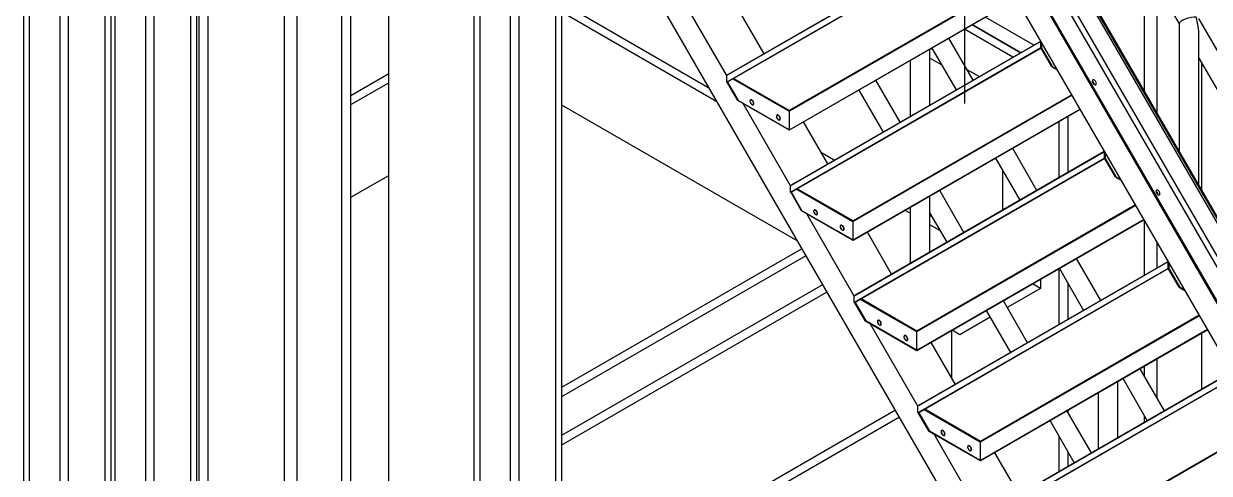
# Model space of a CAD drawing. Header units: inches. Extents: x -1490 to 2215, y -1057 to 1547.
# Drawn here: x 2025.9 to 2105, y -739.7 to -709.7 of the extents above; entities that cross this region are included whole.
import ezdxf

# ---------------------------------------------------------------- set-up
doc = ezdxf.new("R2010")
doc.units = ezdxf.units.IN
doc.header["$MEASUREMENT"] = 0

msp = doc.modelspace()

# ---------------------------------------------------------------- linework, layer by layer
at = {"color": 7, "linetype": 'Continuous', "lineweight": 25}
for p, q in [((2025.94, -790.239), (2025.94, -644.882)), ((2026.336, -790.394), (2026.336, -645.111)), ((2031.378, -793.305), (2031.378, -648.021)), ((2031.774, -793.533), (2031.774, -648.25)), ((2028.369, -791.568), (2028.369, -649.432)), ((2028.935, -791.894), (2028.935, -649.432)), ((2140.638, -783.786), (2070.123, -661.649)), ((2140.758, -783.717), (2070.219, -661.541)), ((2140.806, -783.689), (2070.248, -661.479)), ((2055.992, -807.588), (2055.992, -662.231)), ((2056.388, -807.743), (2056.388, -662.46)), ((2139.355, -784.527), (2068.941, -662.566)), ((2139.669, -784.346), (2069.196, -662.282)), ((2138.306, -785.133), (2068.783, -664.716)), ((2138.354, -785.105), (2068.812, -664.653)), ((2138.372, -785.095), (2068.816, -664.62)), ((2050.286, -810.882), (2050.286, -665.525)), ((2061.43, -810.653), (2061.43, -665.37)), ((2061.826, -810.882), (2061.826, -665.599)), ((2137.069, -785.847), (2067.546, -665.43)), ((2058.421, -808.916), (2058.421, -666.78)), ((2058.987, -809.243), (2058.987, -666.78)), ((2047.158, -831.732), (2047.158, -674.375)), ((2047.763, -832.081), (2047.763, -674.724)), ((2032.042, -793.688), (2032.042, -676.514)), ((2038.248, -825.38), (2038.248, -679.136)), ((2037.084, -824.708), (2037.084, -679.425)), ((2037.48, -824.936), (2037.48, -679.653)), ((2037.644, -825.031), (2037.644, -679.485)), ((2034.075, -822.971), (2034.075, -680.835)), ((2034.641, -823.297), (2034.641, -680.835)), ((2043.332, -829.523), (2043.332, -686.182)), ((2044.181, -830.013), (2044.181, -686.182)), ((2091.797, -690.296), (2103.018, -709.73)), ((2119.129, -796.207), (2061.826, -696.954)), ((2089.494, -703.56), (2072.873, -713.155)), ((2089.506, -703.533), (2072.885, -713.128)), ((2089.535, -703.971), (2072.832, -713.613)), ((2089.556, -703.983), (2072.853, -713.625)), ((2100.695, -714.216), (2100.695, -705.708)), ((2072.84, -713.174), (2069.671, -707.684)), ((2091.6, -707.094), (2077.008, -715.518)), ((2091.621, -707.13), (2077.028, -715.554)), ((2101.544, -715.685), (2101.544, -707.178)), ((2071.685, -714.03), (2061.826, -708.339)), ((2092.157, -708.058), (2076.987, -716.816)), ((2092.167, -708.076), (2077.008, -716.828)), ((2072.215, -714.949), (2061.826, -708.951)), ((2075.332, -711.716), (2073.714, -708.914)), ((2090.1, -709.27), (2093.335, -711.137)), ((2091.921, -711.954), (2088.686, -710.086)), ((2089.216, -709.78), (2092.451, -711.648)), ((2092.451, -711.648), (2089.216, -709.78)), ((2103.018, -709.711), (2103.018, -718.238)), ((2116.322, -730.144), (2104.323, -709.361)), ((2093.744, -710.921), (2077.123, -720.516)), ((2093.756, -710.894), (2077.135, -720.489)), ((2089.277, -713.48), (2087.659, -710.679)), ((2093.785, -710.897), (2093.744, -710.921)), ((2093.785, -711.332), (2093.785, -710.897)), ((2093.801, -710.906), (2093.785, -710.897)), ((2093.785, -710.897), (2093.785, -710.897)), ((2093.806, -711.344), (2093.806, -710.914)), ((2093.806, -710.933), (2093.814, -710.928)), ((2104.333, -720.516), (2104.333, -710.47)), ((2093.785, -711.332), (2077.082, -720.975)), ((2093.806, -711.344), (2077.103, -720.986)), ((2086.392, -715.146), (2086.392, -711.41)), ((2086.597, -711.468), (2086.444, -711.38)), ((2086.521, -711.336), (2088.138, -714.138)), ((2093.806, -711.344), (2093.785, -711.332)), ((2093.806, -711.355), (2093.826, -711.343)), ((2093.806, -711.344), (2093.806, -711.355)), ((2094.513, -712.579), (2093.806, -711.355)), ((2093.826, -710.95), (2093.826, -711.343)), ((2093.826, -711.343), (2094.534, -712.567)), ((2085.077, -712.17), (2085.077, -715.905)), ((2087.162, -712.448), (2086.392, -712.003)), ((2104.333, -712.008), (2115.553, -731.442)), ((2104.521, -720.841), (2104.521, -712.334)), ((2047.763, -714.497), (2050.286, -713.041)), ((2072.873, -713.155), (2072.832, -713.178)), ((2072.832, -713.613), (2072.832, -713.178)), ((2089.679, -713.248), (2088.874, -712.783)), ((2094.534, -712.567), (2094.513, -712.579)), ((2094.513, -712.579), (2094.894, -712.799)), ((2094.534, -712.567), (2094.874, -712.764)), ((2047.763, -715.11), (2050.286, -713.653)), ((2072.853, -713.625), (2072.832, -713.613)), ((2072.873, -713.624), (2072.894, -713.612)), ((2072.873, -713.624), (2072.873, -713.613)), ((2073.58, -714.849), (2072.873, -713.624)), ((2072.894, -713.612), (2072.894, -713.601)), ((2072.894, -713.612), (2073.601, -714.837)), ((2073.25, -713.396), (2076.987, -715.554)), ((2077.008, -715.518), (2073.291, -713.372)), ((2084.405, -716.293), (2082.787, -713.491)), ((2097.269, -713.636), (2097.239, -713.654)), ((2097.291, -713.671), (2097.258, -713.69)), ((2073.601, -714.837), (2073.58, -714.849)), ((2076.967, -716.804), (2073.58, -714.849)), ((2076.987, -716.792), (2073.601, -714.837)), ((2095.85, -714.455), (2081.258, -722.879)), ((2095.871, -714.491), (2081.278, -722.915)), ((2081.648, -714.149), (2083.266, -716.95)), ((2077.581, -724.243), (2061.826, -715.148)), ((2077.09, -720.535), (2073.921, -715.045)), ((2077.028, -715.554), (2076.987, -715.577)), ((2076.987, -715.554), (2076.987, -716.792)), ((2096.407, -715.42), (2081.237, -724.177)), ((2096.417, -715.437), (2081.258, -724.189)), ((2079.582, -719.077), (2077.964, -716.276)), ((2095.007, -719.987), (2095.007, -716.252)), ((2095.611, -719.638), (2095.611, -715.903)), ((2076.967, -716.804), (2076.987, -716.792)), ((2076.987, -716.792), (2076.987, -716.816)), ((2077.008, -716.828), (2076.987, -716.816)), ((2093.527, -720.841), (2091.909, -718.04)), ((2080.004, -718.833), (2079.159, -718.345)), ((2098.035, -718.693), (2081.332, -728.336)), ((2098.056, -718.705), (2081.353, -728.348)), ((2097.994, -718.282), (2081.373, -727.877)), ((2098.006, -718.255), (2081.385, -727.851)), ((2090.771, -718.697), (2092.388, -721.499)), ((2098.035, -718.258), (2097.994, -718.282)), ((2098.035, -718.693), (2098.035, -718.258)), ((2098.051, -718.267), (2098.035, -718.258)), ((2098.035, -718.258), (2098.035, -718.258)), ((2098.056, -718.705), (2098.035, -718.693)), ((2098.056, -718.705), (2098.056, -718.275)), ((2098.056, -718.294), (2098.064, -718.289)), ((2098.056, -718.716), (2098.076, -718.704)), ((2098.056, -718.705), (2098.056, -718.716)), ((2098.763, -719.941), (2098.056, -718.716)), ((2098.076, -718.311), (2098.076, -718.704)), ((2098.076, -718.704), (2098.784, -719.929)), ((2091.231, -719.494), (2091.231, -722.167)), ((2047.763, -721.306), (2050.286, -719.85)), ((2098.784, -719.929), (2098.763, -719.941)), ((2098.763, -719.941), (2099.144, -720.161)), ((2098.784, -719.929), (2099.124, -720.125)), ((2077.123, -720.516), (2077.082, -720.54)), ((2077.082, -720.975), (2077.082, -720.54)), ((2077.103, -720.986), (2077.082, -720.975)), ((2077.123, -720.985), (2077.144, -720.973)), ((2077.123, -720.985), (2077.123, -720.975)), ((2077.83, -722.21), (2077.123, -720.985)), ((2077.144, -720.973), (2077.144, -720.963)), ((2077.144, -720.973), (2077.851, -722.198)), ((2077.5, -720.757), (2081.237, -722.915)), ((2081.258, -722.879), (2077.541, -720.733)), ((2088.655, -723.654), (2087.037, -720.853)), ((2101.519, -720.998), (2101.489, -721.015)), ((2101.541, -721.032), (2101.508, -721.051)), ((2085.077, -721.984), (2085.077, -725.719)), ((2100.1, -721.816), (2085.508, -730.241)), ((2100.121, -721.852), (2085.528, -730.276)), ((2086.392, -724.96), (2086.392, -721.225)), ((2077.851, -722.198), (2077.83, -722.21)), ((2081.217, -724.165), (2077.83, -722.21)), ((2081.237, -724.153), (2077.851, -722.198)), ((2081.34, -727.896), (2078.171, -722.407)), ((2085.077, -722.374), (2084.739, -722.179)), ((2100.657, -722.781), (2085.487, -731.538)), ((2100.667, -722.799), (2085.508, -731.55)), ((2086.392, -722.365), (2087.516, -724.311)), ((2086.527, -722.598), (2086.392, -722.521)), ((2081.278, -722.915), (2081.237, -722.938)), ((2081.237, -722.915), (2081.237, -724.153)), ((2087.057, -723.517), (2086.392, -723.133)), ((2100.695, -726.518), (2100.695, -722.847)), ((2081.217, -724.165), (2081.237, -724.153)), ((2081.237, -724.153), (2081.237, -724.177)), ((2081.258, -724.189), (2081.237, -724.177)), ((2083.832, -726.438), (2082.214, -723.637)), ((2101.544, -726.028), (2101.544, -724.317)), ((2061.826, -733.984), (2077.86, -724.727)), ((2061.826, -734.596), (2078.126, -725.187)), ((2102.244, -725.643), (2085.623, -735.238)), ((2102.256, -725.617), (2085.635, -735.212)), ((2097.777, -728.203), (2096.159, -725.401)), ((2102.285, -725.619), (2102.244, -725.643)), ((2102.285, -726.054), (2102.285, -725.619)), ((2102.301, -725.629), (2102.285, -725.619)), ((2102.285, -725.619), (2102.285, -725.619)), ((2102.306, -726.066), (2102.306, -725.637)), ((2102.306, -725.655), (2102.314, -725.65)), ((2102.326, -725.672), (2102.326, -726.065)), ((2102.285, -726.054), (2085.582, -735.697)), ((2102.306, -726.066), (2085.603, -735.709)), ((2095.007, -729.802), (2095.007, -726.067)), ((2095.021, -726.059), (2096.638, -728.86)), ((2102.306, -726.066), (2102.285, -726.054)), ((2102.306, -726.077), (2102.326, -726.065)), ((2102.306, -726.066), (2102.306, -726.077)), ((2103.013, -727.302), (2102.306, -726.077)), ((2102.326, -726.065), (2103.034, -727.29)), ((2061.826, -737.184), (2079.246, -727.128)), ((2093.755, -727.384), (2091.545, -728.66)), ((2093.755, -727.384), (2093.24, -727.086)), ((2093.755, -726.789), (2093.755, -727.384)), ((2095.611, -729.453), (2095.611, -727.082)), ((2103.034, -727.29), (2103.013, -727.302)), ((2103.013, -727.302), (2103.394, -727.522)), ((2103.034, -727.29), (2103.374, -727.486)), ((2061.826, -737.838), (2079.529, -727.617)), ((2081.373, -727.877), (2081.332, -727.901)), ((2081.332, -728.336), (2081.332, -727.901)), ((2081.353, -728.348), (2081.332, -728.336)), ((2081.373, -728.347), (2081.394, -728.335)), ((2081.373, -728.347), (2081.373, -728.336)), ((2081.394, -728.335), (2081.394, -728.324)), ((2081.394, -728.335), (2082.101, -729.559)), ((2081.75, -728.118), (2085.487, -730.276)), ((2085.508, -730.241), (2081.791, -728.095)), ((2092.905, -731.015), (2091.287, -728.214)), ((2082.08, -729.571), (2081.373, -728.347)), ((2090.148, -728.871), (2091.766, -731.673)), ((2082.101, -729.559), (2082.08, -729.571)), ((2085.467, -731.526), (2082.08, -729.571)), ((2085.487, -731.515), (2082.101, -729.559)), ((2085.59, -735.258), (2082.421, -729.768)), ((2090.406, -729.317), (2088.388, -730.482)), ((2104.35, -729.178), (2089.758, -737.602)), ((2104.371, -729.213), (2089.778, -737.637)), ((2085.528, -730.276), (2085.487, -730.3)), ((2085.487, -730.276), (2085.487, -731.515)), ((2087.844, -733.387), (2087.844, -730.202)), ((2088.388, -730.482), (2087.873, -730.185)), ((2104.907, -730.142), (2089.737, -738.899)), ((2104.917, -730.16), (2089.758, -738.911)), ((2104.521, -734.124), (2104.521, -730.389)), ((2088.082, -733.799), (2086.464, -730.998)), ((2085.467, -731.526), (2085.487, -731.515)), ((2085.487, -731.515), (2085.487, -731.538)), ((2085.508, -731.55), (2085.487, -731.538)), ((2101.544, -734.727), (2101.544, -732.107)), ((2106.494, -733.004), (2089.873, -742.6)), ((2106.506, -732.978), (2089.885, -742.573)), ((2102.027, -735.564), (2100.409, -732.762)), ((2100.695, -733.258), (2100.695, -732.597)), ((2087.821, -733.348), (2087.844, -733.335)), ((2106.535, -733.416), (2089.832, -743.058)), ((2106.556, -733.427), (2089.853, -743.07)), ((2098.927, -737.353), (2098.927, -733.618)), ((2099.271, -733.42), (2100.888, -736.221)), ((2097.612, -734.377), (2097.612, -738.112)), ((2085.623, -735.238), (2085.582, -735.262)), ((2085.582, -735.697), (2085.582, -735.262)), ((2089.758, -737.602), (2086.041, -735.456)), ((2061.826, -748.355), (2084.084, -735.506)), ((2061.826, -748.967), (2084.349, -735.965)), ((2085.603, -735.709), (2085.582, -735.697)), ((2085.623, -735.708), (2085.644, -735.696)), ((2085.623, -735.708), (2085.623, -735.697)), ((2086.33, -736.933), (2085.623, -735.708)), ((2085.644, -735.696), (2085.644, -735.685)), ((2085.644, -735.696), (2086.351, -736.921)), ((2086, -735.48), (2089.737, -737.637)), ((2094.398, -736.232), (2096.016, -739.034)), ((2097.155, -738.376), (2095.537, -735.575)), ((2095.611, -735.703), (2095.611, -735.532)), ((2100.695, -736.332), (2100.695, -735.888)), ((2086.351, -736.921), (2086.33, -736.933)), ((2089.717, -738.888), (2086.33, -736.933)), ((2089.737, -738.876), (2086.351, -736.921)), ((2108.6, -736.539), (2094.008, -744.963)), ((2108.621, -736.574), (2094.028, -744.998)), ((2089.84, -742.619), (2086.671, -737.129)), ((2089.778, -737.637), (2089.737, -737.661)), ((2089.737, -737.637), (2089.737, -738.876)), ((2095.007, -739.616), (2095.007, -737.286)), ((2092.332, -741.161), (2090.714, -738.359)), ((2095.611, -739.267), (2095.611, -738.333)), ((2089.717, -738.888), (2089.737, -738.876)), ((2089.737, -738.876), (2089.737, -738.899)), ((2089.758, -738.911), (2089.737, -738.899))]:
    msp.add_line(p, q, dxfattribs=at)
at = {"color": 7, "linetype": 'Continuous'}
msp.add_line((2088.688, -680.742), (2088.688, -715.037), dxfattribs=at)
at = {"color": 7, "linetype": 'Continuous', "lineweight": 25, "flags": 128}
for points in [[(2093.794, -710.893), (2093.793, -710.893), (2093.785, -710.897)], [(2097.347, -713.782), (2097.383, -713.797), (2097.416, -713.799), (2097.444, -713.789), (2097.465, -713.767), (2097.477, -713.735), (2097.48, -713.694), (2097.472, -713.649), (2097.456, -713.603), (2097.431, -713.558), (2097.4, -713.519), (2097.366, -713.487), (2097.329, -713.466), (2097.295, -713.458), (2097.264, -713.461), (2097.239, -713.478), (2097.223, -713.505), (2097.215, -713.542), (2097.218, -713.585), (2097.23, -713.631), (2097.251, -713.677), (2097.279, -713.72), (2097.312, -713.755), (2097.347, -713.782)], [(2074.645, -715.032), (2074.64, -714.988), (2074.626, -714.941), (2074.603, -714.895), (2074.574, -714.854), (2074.54, -714.821), (2074.503, -714.797), (2074.468, -714.785), (2074.436, -714.786), (2074.41, -714.799), (2074.391, -714.824), (2074.381, -714.858), (2074.381, -714.9), (2074.391, -714.946), (2074.41, -714.992), (2074.436, -715.036), (2074.468, -715.074), (2074.503, -715.103), (2074.54, -715.121), (2074.574, -715.126), (2074.603, -715.119), (2074.626, -715.1), (2074.64, -715.07), (2074.645, -715.032)], [(2076.413, -716.052), (2076.408, -716.008), (2076.394, -715.961), (2076.371, -715.916), (2076.341, -715.875), (2076.307, -715.841), (2076.271, -715.818), (2076.236, -715.806), (2076.204, -715.806), (2076.177, -715.82), (2076.159, -715.844), (2076.149, -715.879), (2076.149, -715.921), (2076.159, -715.966), (2076.177, -716.013), (2076.204, -716.057), (2076.236, -716.094), (2076.271, -716.123), (2076.307, -716.141), (2076.341, -716.147), (2076.371, -716.14), (2076.394, -716.121), (2076.408, -716.091), (2076.413, -716.052)], [(2098.044, -718.254), (2098.043, -718.255), (2098.035, -718.258)], [(2101.597, -721.143), (2101.633, -721.158), (2101.666, -721.16), (2101.694, -721.15), (2101.715, -721.128), (2101.727, -721.096), (2101.73, -721.056), (2101.722, -721.011), (2101.706, -720.964), (2101.681, -720.919), (2101.65, -720.88), (2101.616, -720.848), (2101.579, -720.828), (2101.545, -720.819), (2101.514, -720.823), (2101.489, -720.839), (2101.473, -720.866), (2101.465, -720.903), (2101.468, -720.946), (2101.48, -720.992), (2101.501, -721.038), (2101.529, -721.081), (2101.562, -721.117), (2101.597, -721.143)], [(2078.895, -722.393), (2078.89, -722.349), (2078.876, -722.302), (2078.853, -722.257), (2078.824, -722.216), (2078.79, -722.182), (2078.753, -722.158), (2078.718, -722.146), (2078.686, -722.147), (2078.66, -722.16), (2078.641, -722.185), (2078.631, -722.22), (2078.631, -722.261), (2078.641, -722.307), (2078.66, -722.354), (2078.686, -722.397), (2078.718, -722.435), (2078.753, -722.464), (2078.79, -722.482), (2078.824, -722.488), (2078.853, -722.48), (2078.876, -722.461), (2078.89, -722.431), (2078.895, -722.393)], [(2080.663, -723.413), (2080.658, -723.369), (2080.644, -723.323), (2080.621, -723.277), (2080.591, -723.236), (2080.557, -723.203), (2080.521, -723.179), (2080.486, -723.167), (2080.454, -723.168), (2080.427, -723.181), (2080.409, -723.206), (2080.399, -723.24), (2080.399, -723.282), (2080.409, -723.328), (2080.427, -723.374), (2080.454, -723.418), (2080.486, -723.455), (2080.521, -723.484), (2080.557, -723.502), (2080.591, -723.508), (2080.621, -723.501), (2080.644, -723.482), (2080.658, -723.452), (2080.663, -723.413)], [(2102.294, -725.616), (2102.293, -725.616), (2102.285, -725.619)], [(2083.145, -729.754), (2083.14, -729.71), (2083.126, -729.663), (2083.103, -729.618), (2083.074, -729.577), (2083.04, -729.543), (2083.003, -729.52), (2082.968, -729.508), (2082.936, -729.508), (2082.91, -729.522), (2082.891, -729.546), (2082.881, -729.581), (2082.881, -729.623), (2082.891, -729.668), (2082.91, -729.715), (2082.936, -729.759), (2082.968, -729.796), (2083.003, -729.825), (2083.04, -729.843), (2083.074, -729.849), (2083.103, -729.842), (2083.126, -729.823), (2083.14, -729.793), (2083.145, -729.754)], [(2084.913, -730.775), (2084.908, -730.73), (2084.894, -730.684), (2084.871, -730.638), (2084.841, -730.597), (2084.807, -730.564), (2084.771, -730.54), (2084.736, -730.528), (2084.704, -730.529), (2084.677, -730.542), (2084.659, -730.567), (2084.649, -730.601), (2084.649, -730.643), (2084.659, -730.689), (2084.677, -730.735), (2084.704, -730.779), (2084.736, -730.817), (2084.771, -730.846), (2084.807, -730.864), (2084.841, -730.869), (2084.871, -730.862), (2084.894, -730.843), (2084.908, -730.813), (2084.913, -730.775)], [(2087.395, -737.115), (2087.39, -737.071), (2087.376, -737.025), (2087.353, -736.979), (2087.324, -736.938), (2087.29, -736.904), (2087.253, -736.881), (2087.218, -736.869), (2087.186, -736.87), (2087.16, -736.883), (2087.141, -736.908), (2087.131, -736.942), (2087.131, -736.984), (2087.141, -737.03), (2087.16, -737.076), (2087.186, -737.12), (2087.218, -737.157), (2087.253, -737.186), (2087.29, -737.204), (2087.324, -737.21), (2087.353, -737.203), (2087.376, -737.184), (2087.39, -737.154), (2087.395, -737.115)], [(2089.163, -738.136), (2089.158, -738.092), (2089.144, -738.045), (2089.121, -738), (2089.091, -737.959), (2089.057, -737.925), (2089.021, -737.901), (2088.986, -737.889), (2088.954, -737.89), (2088.927, -737.903), (2088.909, -737.928), (2088.899, -737.963), (2088.899, -738.004), (2088.909, -738.05), (2088.927, -738.097), (2088.954, -738.14), (2088.986, -738.178), (2089.021, -738.207), (2089.057, -738.225), (2089.091, -738.23), (2089.121, -738.223), (2089.144, -738.204), (2089.158, -738.174), (2089.163, -738.136)]]:
    msp.add_lwpolyline(points, dxfattribs=at)
at = {"color": 7, "linetype": 'Continuous', "lineweight": 25}
for centre, radius, start, end in [((2093.769, -710.917), 0.0253, 50.79671, 189.21404), ((2072.902, -713.152), 0.0286, 125.01333, 186.29885), ((2097.062, -713.794), 0.284, 2.60811, 57.83052), ((2097.062, -713.793), 0.284, 2.59711, 57.39751), ((2097.031, -713.811), 0.296, 9.06849, 50.92613), ((2074.436, -714.894), 0.0984, 54.93994, 105.58914), ((2074.408, -715.015), 0.216, 330.2177, 89.77692), ((2074.402, -715.016), 0.221, 331.10504, 65.95491), ((2074.192, -715.14), 0.3, 9.36591, 50.62871), ((2077.032, -715.556), 0.0446, 122.60548, 177.39452), ((2076.984, -715.556), 0.0446, 2.60548, 57.39452), ((2075.96, -716.161), 0.3, 9.36591, 50.62871), ((2076.203, -715.915), 0.0984, 54.93974, 105.59107), ((2076.176, -716.036), 0.216, 330.2177, 89.77692), ((2076.17, -716.036), 0.221, 331.10385, 65.95523), ((2098.019, -718.278), 0.0253, 50.79671, 189.21404), ((2077.152, -720.513), 0.0286, 125.01334, 186.29884), ((2101.312, -721.155), 0.284, 2.60811, 57.83052), ((2101.312, -721.155), 0.284, 2.5971, 57.39752), ((2101.281, -721.173), 0.296, 9.06845, 50.92618), ((2078.442, -722.501), 0.3, 9.3659, 50.62872), ((2078.686, -722.256), 0.0984, 54.93994, 105.58914), ((2078.658, -722.377), 0.216, 330.2177, 89.77692), ((2078.652, -722.377), 0.221, 331.10504, 65.9549), ((2080.21, -723.522), 0.3, 9.3659, 50.62872), ((2080.453, -723.276), 0.0984, 54.94036, 105.58494), ((2080.426, -723.397), 0.216, 330.22158, 89.77307), ((2080.42, -723.397), 0.221, 331.10762, 65.95421), ((2081.282, -722.917), 0.0446, 122.60548, 177.39452), ((2081.234, -722.917), 0.0446, 2.60548, 57.39452), ((2102.269, -725.639), 0.0253, 50.79671, 189.21404), ((2081.402, -727.874), 0.0286, 125.01333, 186.29885), ((2082.692, -729.863), 0.3, 9.36589, 50.62874), ((2082.936, -729.617), 0.0984, 54.94045, 105.58405), ((2082.908, -729.738), 0.216, 330.21438, 89.78023), ((2082.902, -729.738), 0.221, 331.10816, 65.95406), ((2084.46, -730.883), 0.3, 9.36591, 50.62872), ((2084.703, -730.637), 0.0984, 54.94043, 105.58421), ((2084.676, -730.758), 0.216, 330.22092, 89.77372), ((2084.67, -730.759), 0.221, 331.10807, 65.95409), ((2085.532, -730.278), 0.0446, 122.60548, 177.39452), ((2085.484, -730.278), 0.0446, 2.60548, 57.39452), ((2085.652, -735.235), 0.0286, 125.01334, 186.29884), ((2086.942, -737.224), 0.3, 9.36592, 50.62871), ((2087.159, -737.1), 0.215, 330.81001, 90.5957), ((2087.186, -736.978), 0.0984, 54.94054, 105.58311), ((2087.152, -737.099), 0.221, 331.10874, 65.95391), ((2089.782, -737.639), 0.0446, 122.60548, 177.39452), ((2089.734, -737.639), 0.0446, 2.60548, 57.39452), ((2088.71, -738.244), 0.3, 9.36594, 50.62868), ((2088.953, -737.999), 0.0984, 54.94054, 105.58314), ((2088.926, -738.119), 0.216, 330.22162, 89.77302), ((2088.92, -738.12), 0.221, 331.10872, 65.95391)]:
    msp.add_arc(centre, radius, start, end, dxfattribs=at)
for major_axis, ratio, start_param, end_param in [((0.655, 0.176), 0.317765, 0.700458, 3.056653), ((-0.424, 1.582), 0.317825, 4.011931, 4.797329)]:
    msp.add_ellipse((2103.675, -709.554), major_axis=major_axis, ratio=ratio, start_param=start_param, end_param=end_param, dxfattribs=at)

doc.saveas('drawing.dxf')
